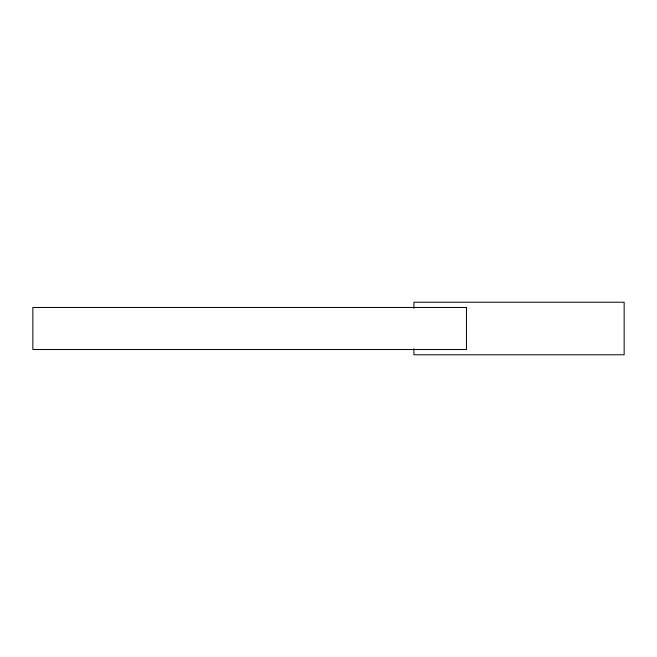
<?xml version="1.0" encoding="UTF-8"?>
<svg xmlns="http://www.w3.org/2000/svg" width="657" height="657" viewBox="0 0 657 657"><rect width="100%" height="100%" fill="white"/><g stroke="black" fill="none" stroke-linecap="round" stroke-linejoin="round"><path stroke-width="0.99" d="M413.91 308.281L413.91 302.22L624.15 302.22L624.15 354.78L413.91 354.78L413.91 348.719M466.47 307.476L32.85 307.476L32.85 349.524L466.47 349.524L466.47 307.476"/></g></svg>
